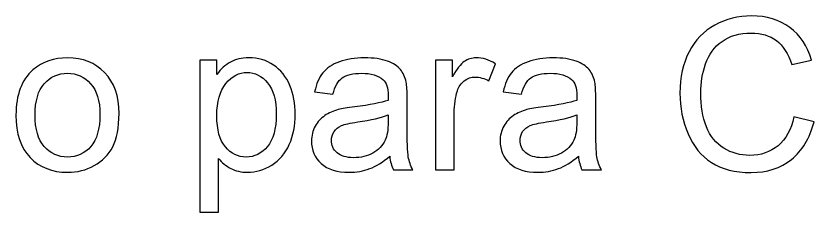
# Model space of a CAD drawing. Header units: millimetres. Extents: x -905 to 1142, y -1989 to -1170.
# Drawn here: x -656.6 to -401.1, y -1233 to -1170 of the extents above; entities that cross this region are included whole.
import ezdxf

# ---------------------------------------------------------------- set-up
doc = ezdxf.new("R2010")
doc.units = ezdxf.units.MM
doc.header["$MEASUREMENT"] = 0
doc.layers.add('Camada 1', color=7, linetype='Continuous')

msp = doc.modelspace()

# ---------------------------------------------------------------- linework, layer by layer
at = {"layer": 'Camada 1', "color": 250}
for points, knots in [([(-407.5455, -1202.3768), (-407.5455, -1202.3768), (-401.0936, -1204.0068), (-401.0936, -1204.0068), (-401.0936, -1204.0068), (-402.4406, -1209.2929), (-404.8629, -1213.3112), (-408.3605, -1216.0844), (-408.3605, -1216.0844), (-411.8581, -1218.8576), (-416.1368, -1220.2499), (-421.1965, -1220.2499), (-421.1965, -1220.2499), (-426.426, -1220.2499), (-430.682, -1219.1859), (-433.9646, -1217.0465), (-433.9646, -1217.0465), (-437.2471, -1214.9185), (-439.7374, -1211.8284), (-441.4466, -1207.7874), (-441.4466, -1207.7874), (-443.1558, -1203.7351), (-444.016, -1199.3999), (-444.016, -1194.759), (-444.016, -1194.759), (-444.016, -1189.6993), (-443.0539, -1185.2848), (-441.1183, -1181.5155), (-441.1183, -1181.5155), (-439.1827, -1177.7462), (-436.4322, -1174.8825), (-432.8666, -1172.9242), (-432.8666, -1172.9242), (-429.3011, -1170.966), (-425.3733, -1169.9926), (-421.0946, -1169.9926), (-421.0946, -1169.9926), (-416.2274, -1169.9926), (-412.1411, -1171.2264), (-408.8359, -1173.7053), (-408.8359, -1173.7053), (-405.5194, -1176.1842), (-403.2103, -1179.6592), (-401.9085, -1184.1416), (-401.9085, -1184.1416), (-401.9085, -1184.1416), (-408.2247, -1185.6357), (-408.2247, -1185.6357), (-408.2247, -1185.6357), (-409.3453, -1182.1041), (-410.9866, -1179.5233), (-413.1259, -1177.916), (-413.1259, -1177.916), (-415.2652, -1176.2974), (-417.9592, -1175.4937), (-421.2078, -1175.4937), (-421.2078, -1175.4937), (-424.9318, -1175.4937), (-428.0559, -1176.3879), (-430.5575, -1178.1764), (-430.5575, -1178.1764), (-433.059, -1179.9648), (-434.8248, -1182.3758), (-435.8322, -1185.3867), (-435.8322, -1185.3867), (-436.851, -1188.4089), (-437.3603, -1191.5217), (-437.3603, -1194.725), (-437.3603, -1194.725), (-437.3603, -1198.8566), (-436.7604, -1202.4674), (-435.5606, -1205.5462), (-435.5606, -1205.5462), (-434.3607, -1208.6364), (-432.4931, -1210.9342), (-429.9576, -1212.4623), (-429.9576, -1212.4623), (-427.4221, -1213.9904), (-424.6828, -1214.7487), (-421.7285, -1214.7487), (-421.7285, -1214.7487), (-418.129, -1214.7487), (-415.0954, -1213.7074), (-412.6052, -1211.636), (-412.6052, -1211.636), (-410.115, -1209.5532), (-408.4284, -1206.4744), (-407.5455, -1202.3768)], [0, 0, 0, 0, 0.04347826, 0.04347826, 0.04347826, 0.04347826, 0.08695652, 0.08695652, 0.08695652, 0.08695652, 0.13043478, 0.13043478, 0.13043478, 0.13043478, 0.17391304, 0.17391304, 0.17391304, 0.17391304, 0.2173913, 0.2173913, 0.2173913, 0.2173913, 0.26086957, 0.26086957, 0.26086957, 0.26086957, 0.30434783, 0.30434783, 0.30434783, 0.30434783, 0.34782609, 0.34782609, 0.34782609, 0.34782609, 0.39130435, 0.39130435, 0.39130435, 0.39130435, 0.43478261, 0.43478261, 0.43478261, 0.43478261, 0.47826087, 0.47826087, 0.47826087, 0.47826087, 0.52173913, 0.52173913, 0.52173913, 0.52173913, 0.56521739, 0.56521739, 0.56521739, 0.56521739, 0.60869565, 0.60869565, 0.60869565, 0.60869565, 0.65217391, 0.65217391, 0.65217391, 0.65217391, 0.69565217, 0.69565217, 0.69565217, 0.69565217, 0.73913043, 0.73913043, 0.73913043, 0.73913043, 0.7826087, 0.7826087, 0.7826087, 0.7826087, 0.82608696, 0.82608696, 0.82608696, 0.82608696, 0.86956522, 0.86956522, 0.86956522, 0.86956522, 0.91304348, 0.91304348, 0.91304348, 0.91304348, 1, 1, 1, 1]), ([(-656.6134, -1201.8109), (-656.6134, -1195.3023), (-654.8023, -1190.4803), (-651.1689, -1187.3449), (-651.1689, -1187.3449), (-648.1466, -1184.7415), (-644.4452, -1183.4398), (-640.0873, -1183.4398), (-640.0873, -1183.4398), (-635.254, -1183.4398), (-631.2923, -1185.0245), (-628.2135, -1188.1939), (-628.2135, -1188.1939), (-625.146, -1191.3519), (-623.6066, -1195.7325), (-623.6066, -1201.3128), (-623.6066, -1201.3128), (-623.6066, -1205.8405), (-624.2857, -1209.3948), (-625.644, -1211.9869), (-625.644, -1211.9869), (-627.0023, -1214.579), (-628.9832, -1216.5938), (-631.5866, -1218.0313), (-631.5866, -1218.0313), (-634.1787, -1219.4689), (-637.0198, -1220.182), (-640.0873, -1220.182), (-640.0873, -1220.182), (-645.0225, -1220.182), (-649.0069, -1218.6086), (-652.0518, -1215.4505), (-652.0518, -1215.4505), (-655.0966, -1212.2925), (-656.6134, -1207.7421), (-656.6134, -1201.8109)], [0, 0, 0, 0, 0.1, 0.1, 0.1, 0.1, 0.2, 0.2, 0.2, 0.2, 0.3, 0.3, 0.3, 0.3, 0.4, 0.4, 0.4, 0.4, 0.5, 0.5, 0.5, 0.5, 0.6, 0.6, 0.6, 0.6, 0.7, 0.7, 0.7, 0.7, 0.8, 0.8, 0.8, 0.8, 1, 1, 1, 1]), ([(-597.7309, -1232.95), (-597.7309, -1232.95), (-597.7309, -1184.1869), (-597.7309, -1184.1869), (-597.7309, -1184.1869), (-597.7309, -1184.1869), (-592.2977, -1184.1869), (-592.2977, -1184.1869), (-592.2977, -1184.1869), (-592.2977, -1184.1869), (-592.2977, -1188.8164), (-592.2977, -1188.8164), (-592.2977, -1188.8164), (-591.0186, -1187.028), (-589.5697, -1185.681), (-587.9511, -1184.7868), (-587.9511, -1184.7868), (-586.3438, -1183.8926), (-584.3855, -1183.4398), (-582.0877, -1183.4398), (-582.0877, -1183.4398), (-579.0768, -1183.4398), (-576.4281, -1184.2095), (-574.1303, -1185.7602), (-574.1303, -1185.7602), (-571.8325, -1187.2996), (-570.1007, -1189.4843), (-568.9235, -1192.2914), (-568.9235, -1192.2914), (-567.7576, -1195.1099), (-567.169, -1198.1887), (-567.169, -1201.5505), (-567.169, -1201.5505), (-567.169, -1205.1387), (-567.8142, -1208.376), (-569.1046, -1211.2624), (-569.1046, -1211.2624), (-570.395, -1214.1375), (-572.274, -1216.3448), (-574.7416, -1217.8842), (-574.7416, -1217.8842), (-577.1978, -1219.4123), (-579.7899, -1220.182), (-582.5065, -1220.182), (-582.5065, -1220.182), (-584.4987, -1220.182), (-586.2872, -1219.7632), (-587.8605, -1218.9255), (-587.8605, -1218.9255), (-589.4452, -1218.0879), (-590.7356, -1217.0352), (-591.7543, -1215.7562), (-591.7543, -1215.7562), (-591.7543, -1215.7562), (-591.7543, -1232.95), (-591.7543, -1232.95), (-591.7543, -1232.95), (-591.7543, -1232.95), (-597.7309, -1232.95), (-597.7309, -1232.95)], [0, 0, 0, 0, 0.0625, 0.0625, 0.0625, 0.0625, 0.125, 0.125, 0.125, 0.125, 0.1875, 0.1875, 0.1875, 0.1875, 0.25, 0.25, 0.25, 0.25, 0.3125, 0.3125, 0.3125, 0.3125, 0.375, 0.375, 0.375, 0.375, 0.4375, 0.4375, 0.4375, 0.4375, 0.5, 0.5, 0.5, 0.5, 0.5625, 0.5625, 0.5625, 0.5625, 0.625, 0.625, 0.625, 0.625, 0.6875, 0.6875, 0.6875, 0.6875, 0.75, 0.75, 0.75, 0.75, 0.8125, 0.8125, 0.8125, 0.8125, 0.875, 0.875, 0.875, 0.875, 1, 1, 1, 1]), ([(-536.9354, -1215.0204), (-539.154, -1216.9107), (-541.2933, -1218.2351), (-543.3421, -1219.0161), (-543.3421, -1219.0161), (-545.3909, -1219.7971), (-547.5868, -1220.182), (-549.9412, -1220.182), (-549.9412, -1220.182), (-553.8124, -1220.182), (-556.7893, -1219.2425), (-558.872, -1217.3522), (-558.872, -1217.3522), (-560.9548, -1215.4732), (-561.9961, -1213.0622), (-561.9961, -1210.1305), (-561.9961, -1210.1305), (-561.9961, -1208.41), (-561.6, -1206.8366), (-560.819, -1205.4104), (-560.819, -1205.4104), (-560.0266, -1203.9842), (-558.9966, -1202.8522), (-557.7288, -1201.992), (-557.7288, -1201.992), (-556.4497, -1201.1317), (-555.0235, -1200.4752), (-553.4275, -1200.0338), (-553.4275, -1200.0338), (-552.2503, -1199.7281), (-550.4732, -1199.4338), (-548.1075, -1199.1395), (-548.1075, -1199.1395), (-543.2855, -1198.5736), (-539.7199, -1197.8831), (-537.4448, -1197.0908), (-537.4448, -1197.0908), (-537.4221, -1196.2758), (-537.4108, -1195.7551), (-537.4108, -1195.54), (-537.4108, -1195.54), (-537.4108, -1193.1177), (-537.9768, -1191.4085), (-539.1087, -1190.4124), (-539.1087, -1190.4124), (-540.6368, -1189.0654), (-542.9119, -1188.3976), (-545.9229, -1188.3976), (-545.9229, -1188.3976), (-548.7413, -1188.3976), (-550.8241, -1188.8957), (-552.1597, -1189.8804), (-552.1597, -1189.8804), (-553.5067, -1190.8652), (-554.4915, -1192.6084), (-555.1367, -1195.1212), (-555.1367, -1195.1212), (-555.1367, -1195.1212), (-560.9774, -1194.3062), (-560.9774, -1194.3062), (-560.9774, -1194.3062), (-560.4454, -1191.8047), (-559.5738, -1189.7786), (-558.3514, -1188.2391), (-558.3514, -1188.2391), (-557.1289, -1186.6997), (-555.3631, -1185.5225), (-553.054, -1184.6849), (-553.054, -1184.6849), (-550.7562, -1183.8586), (-548.0735, -1183.4398), (-545.04, -1183.4398), (-545.04, -1183.4398), (-542.0291, -1183.4398), (-539.5728, -1183.7907), (-537.6825, -1184.5038), (-537.6825, -1184.5038), (-535.8035, -1185.2169), (-534.4112, -1186.0998), (-533.5283, -1187.1751), (-533.5283, -1187.1751), (-532.6454, -1188.2505), (-532.0229, -1189.6088), (-531.6606, -1191.25), (-531.6606, -1191.25), (-531.4682, -1192.2688), (-531.3663, -1194.1025), (-531.3663, -1196.7399), (-531.3663, -1196.7399), (-531.3663, -1196.7399), (-531.3663, -1204.6633), (-531.3663, -1204.6633), (-531.3663, -1204.6633), (-531.3663, -1210.1984), (-531.2418, -1213.6961), (-530.9928, -1215.1789), (-530.9928, -1215.1789), (-530.7551, -1216.6617), (-530.2571, -1218.0766), (-529.5326, -1219.4349), (-529.5326, -1219.4349), (-529.5326, -1219.4349), (-535.7808, -1219.4349), (-535.7808, -1219.4349), (-535.7808, -1219.4349), (-536.3808, -1218.1785), (-536.7656, -1216.707), (-536.9354, -1215.0204)], [0, 0, 0, 0, 0.03571429, 0.03571429, 0.03571429, 0.03571429, 0.07142857, 0.07142857, 0.07142857, 0.07142857, 0.10714286, 0.10714286, 0.10714286, 0.10714286, 0.14285714, 0.14285714, 0.14285714, 0.14285714, 0.17857143, 0.17857143, 0.17857143, 0.17857143, 0.21428571, 0.21428571, 0.21428571, 0.21428571, 0.25, 0.25, 0.25, 0.25, 0.28571429, 0.28571429, 0.28571429, 0.28571429, 0.32142857, 0.32142857, 0.32142857, 0.32142857, 0.35714286, 0.35714286, 0.35714286, 0.35714286, 0.39285714, 0.39285714, 0.39285714, 0.39285714, 0.42857143, 0.42857143, 0.42857143, 0.42857143, 0.46428571, 0.46428571, 0.46428571, 0.46428571, 0.5, 0.5, 0.5, 0.5, 0.53571429, 0.53571429, 0.53571429, 0.53571429, 0.57142857, 0.57142857, 0.57142857, 0.57142857, 0.60714286, 0.60714286, 0.60714286, 0.60714286, 0.64285714, 0.64285714, 0.64285714, 0.64285714, 0.67857143, 0.67857143, 0.67857143, 0.67857143, 0.71428571, 0.71428571, 0.71428571, 0.71428571, 0.75, 0.75, 0.75, 0.75, 0.78571429, 0.78571429, 0.78571429, 0.78571429, 0.82142857, 0.82142857, 0.82142857, 0.82142857, 0.85714286, 0.85714286, 0.85714286, 0.85714286, 0.89285714, 0.89285714, 0.89285714, 0.89285714, 0.92857143, 0.92857143, 0.92857143, 0.92857143, 1, 1, 1, 1]), ([(-522.2544, -1219.4349), (-522.2544, -1219.4349), (-522.2544, -1184.1869), (-522.2544, -1184.1869), (-522.2544, -1184.1869), (-522.2544, -1184.1869), (-516.8891, -1184.1869), (-516.8891, -1184.1869), (-516.8891, -1184.1869), (-516.8891, -1184.1869), (-516.8891, -1189.5861), (-516.8891, -1189.5861), (-516.8891, -1189.5861), (-515.5195, -1187.0846), (-514.2517, -1185.432), (-513.0858, -1184.6396), (-513.0858, -1184.6396), (-511.92, -1183.836), (-510.6409, -1183.4398), (-509.2486, -1183.4398), (-509.2486, -1183.4398), (-507.2338, -1183.4398), (-505.185, -1184.0737), (-503.1023, -1185.3301), (-503.1023, -1185.3301), (-503.1023, -1185.3301), (-505.2303, -1190.8426), (-505.2303, -1190.8426), (-505.2303, -1190.8426), (-506.6792, -1190.0276), (-508.128, -1189.6201), (-509.5769, -1189.6201), (-509.5769, -1189.6201), (-510.8786, -1189.6201), (-512.0445, -1190.0163), (-513.0745, -1190.7973), (-513.0745, -1190.7973), (-514.1046, -1191.5783), (-514.8403, -1192.665), (-515.2818, -1194.0572), (-515.2818, -1194.0572), (-515.9496, -1196.1739), (-516.2779, -1198.4943), (-516.2779, -1201.0185), (-516.2779, -1201.0185), (-516.2779, -1201.0185), (-516.2779, -1219.4349), (-516.2779, -1219.4349), (-516.2779, -1219.4349), (-516.2779, -1219.4349), (-522.2544, -1219.4349), (-522.2544, -1219.4349)], [0, 0, 0, 0, 0.07142857, 0.07142857, 0.07142857, 0.07142857, 0.14285714, 0.14285714, 0.14285714, 0.14285714, 0.21428571, 0.21428571, 0.21428571, 0.21428571, 0.28571429, 0.28571429, 0.28571429, 0.28571429, 0.35714286, 0.35714286, 0.35714286, 0.35714286, 0.42857143, 0.42857143, 0.42857143, 0.42857143, 0.5, 0.5, 0.5, 0.5, 0.57142857, 0.57142857, 0.57142857, 0.57142857, 0.64285714, 0.64285714, 0.64285714, 0.64285714, 0.71428571, 0.71428571, 0.71428571, 0.71428571, 0.78571429, 0.78571429, 0.78571429, 0.78571429, 0.85714286, 0.85714286, 0.85714286, 0.85714286, 1, 1, 1, 1]), ([(-476.5474, -1215.0204), (-478.766, -1216.9107), (-480.9053, -1218.2351), (-482.9541, -1219.0161), (-482.9541, -1219.0161), (-485.0029, -1219.7971), (-487.1988, -1220.182), (-489.5532, -1220.182), (-489.5532, -1220.182), (-493.4244, -1220.182), (-496.4013, -1219.2425), (-498.484, -1217.3522), (-498.484, -1217.3522), (-500.5668, -1215.4732), (-501.6081, -1213.0622), (-501.6081, -1210.1305), (-501.6081, -1210.1305), (-501.6081, -1208.41), (-501.212, -1206.8366), (-500.431, -1205.4104), (-500.431, -1205.4104), (-499.6386, -1203.9842), (-498.6086, -1202.8522), (-497.3408, -1201.992), (-497.3408, -1201.992), (-496.0617, -1201.1317), (-494.6355, -1200.4752), (-493.0395, -1200.0338), (-493.0395, -1200.0338), (-491.8623, -1199.7281), (-490.0852, -1199.4338), (-487.7195, -1199.1395), (-487.7195, -1199.1395), (-482.8975, -1198.5736), (-479.3319, -1197.8831), (-477.0568, -1197.0908), (-477.0568, -1197.0908), (-477.0341, -1196.2758), (-477.0228, -1195.7551), (-477.0228, -1195.54), (-477.0228, -1195.54), (-477.0228, -1193.1177), (-477.5888, -1191.4085), (-478.7207, -1190.4124), (-478.7207, -1190.4124), (-480.2488, -1189.0654), (-482.5239, -1188.3976), (-485.5349, -1188.3976), (-485.5349, -1188.3976), (-488.3533, -1188.3976), (-490.4361, -1188.8957), (-491.7717, -1189.8804), (-491.7717, -1189.8804), (-493.1187, -1190.8652), (-494.1035, -1192.6084), (-494.7487, -1195.1212), (-494.7487, -1195.1212), (-494.7487, -1195.1212), (-500.5894, -1194.3062), (-500.5894, -1194.3062), (-500.5894, -1194.3062), (-500.0574, -1191.8047), (-499.1858, -1189.7786), (-497.9634, -1188.2391), (-497.9634, -1188.2391), (-496.7409, -1186.6997), (-494.9751, -1185.5225), (-492.666, -1184.6849), (-492.666, -1184.6849), (-490.3682, -1183.8586), (-487.6855, -1183.4398), (-484.652, -1183.4398), (-484.652, -1183.4398), (-481.6411, -1183.4398), (-479.1848, -1183.7907), (-477.2945, -1184.5038), (-477.2945, -1184.5038), (-475.4155, -1185.2169), (-474.0232, -1186.0998), (-473.1403, -1187.1751), (-473.1403, -1187.1751), (-472.2574, -1188.2505), (-471.6349, -1189.6088), (-471.2726, -1191.25), (-471.2726, -1191.25), (-471.0802, -1192.2688), (-470.9783, -1194.1025), (-470.9783, -1196.7399), (-470.9783, -1196.7399), (-470.9783, -1196.7399), (-470.9783, -1204.6633), (-470.9783, -1204.6633), (-470.9783, -1204.6633), (-470.9783, -1210.1984), (-470.8538, -1213.6961), (-470.6048, -1215.1789), (-470.6048, -1215.1789), (-470.3671, -1216.6617), (-469.8691, -1218.0766), (-469.1446, -1219.4349), (-469.1446, -1219.4349), (-469.1446, -1219.4349), (-475.3928, -1219.4349), (-475.3928, -1219.4349), (-475.3928, -1219.4349), (-475.9928, -1218.1785), (-476.3776, -1216.707), (-476.5474, -1215.0204)], [0, 0, 0, 0, 0.03571429, 0.03571429, 0.03571429, 0.03571429, 0.07142857, 0.07142857, 0.07142857, 0.07142857, 0.10714286, 0.10714286, 0.10714286, 0.10714286, 0.14285714, 0.14285714, 0.14285714, 0.14285714, 0.17857143, 0.17857143, 0.17857143, 0.17857143, 0.21428571, 0.21428571, 0.21428571, 0.21428571, 0.25, 0.25, 0.25, 0.25, 0.28571429, 0.28571429, 0.28571429, 0.28571429, 0.32142857, 0.32142857, 0.32142857, 0.32142857, 0.35714286, 0.35714286, 0.35714286, 0.35714286, 0.39285714, 0.39285714, 0.39285714, 0.39285714, 0.42857143, 0.42857143, 0.42857143, 0.42857143, 0.46428571, 0.46428571, 0.46428571, 0.46428571, 0.5, 0.5, 0.5, 0.5, 0.53571429, 0.53571429, 0.53571429, 0.53571429, 0.57142857, 0.57142857, 0.57142857, 0.57142857, 0.60714286, 0.60714286, 0.60714286, 0.60714286, 0.64285714, 0.64285714, 0.64285714, 0.64285714, 0.67857143, 0.67857143, 0.67857143, 0.67857143, 0.71428571, 0.71428571, 0.71428571, 0.71428571, 0.75, 0.75, 0.75, 0.75, 0.78571429, 0.78571429, 0.78571429, 0.78571429, 0.82142857, 0.82142857, 0.82142857, 0.82142857, 0.85714286, 0.85714286, 0.85714286, 0.85714286, 0.89285714, 0.89285714, 0.89285714, 0.89285714, 0.92857143, 0.92857143, 0.92857143, 0.92857143, 1, 1, 1, 1]), ([(-592.2977, -1202.0259), (-592.2977, -1206.5423), (-591.3808, -1209.8815), (-589.5584, -1212.0435), (-589.5584, -1212.0435), (-587.7247, -1214.2054), (-585.5061, -1215.2921), (-582.9027, -1215.2921), (-582.9027, -1215.2921), (-580.254, -1215.2921), (-577.9902, -1214.1715), (-576.1112, -1211.9303), (-576.1112, -1211.9303), (-574.2209, -1209.6891), (-573.2814, -1206.2254), (-573.2814, -1201.5279), (-573.2814, -1201.5279), (-573.2814, -1197.0455), (-574.1982, -1193.695), (-576.0433, -1191.4651), (-576.0433, -1191.4651), (-577.8883, -1189.2352), (-580.0842, -1188.1259), (-582.6424, -1188.1259), (-582.6424, -1188.1259), (-585.1779, -1188.1259), (-587.4191, -1189.3145), (-589.366, -1191.6802), (-589.366, -1191.6802), (-591.3242, -1194.0572), (-592.2977, -1197.4983), (-592.2977, -1202.0259)], [0, 0, 0, 0, 0.11111111, 0.11111111, 0.11111111, 0.11111111, 0.22222222, 0.22222222, 0.22222222, 0.22222222, 0.33333333, 0.33333333, 0.33333333, 0.33333333, 0.44444444, 0.44444444, 0.44444444, 0.44444444, 0.55555556, 0.55555556, 0.55555556, 0.55555556, 0.66666667, 0.66666667, 0.66666667, 0.66666667, 0.77777778, 0.77777778, 0.77777778, 0.77777778, 1, 1, 1, 1]), ([(-650.501, -1201.8222), (-650.501, -1206.3272), (-649.5162, -1209.7004), (-647.5467, -1211.9303), (-647.5467, -1211.9303), (-645.5658, -1214.1715), (-643.0869, -1215.2921), (-640.0873, -1215.2921), (-640.0873, -1215.2921), (-637.1217, -1215.2921), (-634.6541, -1214.1715), (-632.6733, -1211.9189), (-632.6733, -1211.9189), (-630.7037, -1209.6664), (-629.7189, -1206.2367), (-629.7189, -1201.6298), (-629.7189, -1201.6298), (-629.7189, -1197.2832), (-630.715, -1193.9893), (-632.6959, -1191.7594), (-632.6959, -1191.7594), (-634.6768, -1189.5182), (-637.1443, -1188.3976), (-640.0873, -1188.3976), (-640.0873, -1188.3976), (-643.0869, -1188.3976), (-645.5658, -1189.5069), (-647.5467, -1191.7368), (-647.5467, -1191.7368), (-649.5162, -1193.9667), (-650.501, -1197.3285), (-650.501, -1201.8222)], [0, 0, 0, 0, 0.11111111, 0.11111111, 0.11111111, 0.11111111, 0.22222222, 0.22222222, 0.22222222, 0.22222222, 0.33333333, 0.33333333, 0.33333333, 0.33333333, 0.44444444, 0.44444444, 0.44444444, 0.44444444, 0.55555556, 0.55555556, 0.55555556, 0.55555556, 0.66666667, 0.66666667, 0.66666667, 0.66666667, 0.77777778, 0.77777778, 0.77777778, 0.77777778, 1, 1, 1, 1]), ([(-537.4108, -1201.7769), (-539.5841, -1202.6598), (-542.844, -1203.4069), (-547.1906, -1204.0181), (-547.1906, -1204.0181), (-549.6582, -1204.369), (-551.4014, -1204.7652), (-552.4201, -1205.2066), (-552.4201, -1205.2066), (-553.4388, -1205.6481), (-554.2198, -1206.2933), (-554.7745, -1207.1309), (-554.7745, -1207.1309), (-555.3291, -1207.9799), (-555.6121, -1208.9193), (-555.6121, -1209.9607), (-555.6121, -1209.9607), (-555.6121, -1211.5341), (-555.0122, -1212.8584), (-553.801, -1213.9111), (-553.801, -1213.9111), (-552.5899, -1214.9638), (-550.8241, -1215.4958), (-548.5036, -1215.4958), (-548.5036, -1215.4958), (-546.2058, -1215.4958), (-544.1571, -1214.9978), (-542.3573, -1213.9904), (-542.3573, -1213.9904), (-540.5689, -1212.9943), (-539.2445, -1211.6246), (-538.4069, -1209.8928), (-538.4069, -1209.8928), (-537.7617, -1208.5458), (-537.4448, -1206.565), (-537.4448, -1203.9502), (-537.4448, -1203.9502), (-537.4448, -1203.9502), (-537.4108, -1201.7769), (-537.4108, -1201.7769)], [0, 0, 0, 0, 0.09090909, 0.09090909, 0.09090909, 0.09090909, 0.18181818, 0.18181818, 0.18181818, 0.18181818, 0.27272727, 0.27272727, 0.27272727, 0.27272727, 0.36363636, 0.36363636, 0.36363636, 0.36363636, 0.45454545, 0.45454545, 0.45454545, 0.45454545, 0.54545455, 0.54545455, 0.54545455, 0.54545455, 0.63636364, 0.63636364, 0.63636364, 0.63636364, 0.72727273, 0.72727273, 0.72727273, 0.72727273, 0.81818182, 0.81818182, 0.81818182, 0.81818182, 1, 1, 1, 1]), ([(-477.0228, -1201.7769), (-479.1961, -1202.6598), (-482.456, -1203.4069), (-486.8026, -1204.0181), (-486.8026, -1204.0181), (-489.2702, -1204.369), (-491.0134, -1204.7652), (-492.0321, -1205.2066), (-492.0321, -1205.2066), (-493.0508, -1205.6481), (-493.8318, -1206.2933), (-494.3865, -1207.1309), (-494.3865, -1207.1309), (-494.9411, -1207.9799), (-495.2241, -1208.9193), (-495.2241, -1209.9607), (-495.2241, -1209.9607), (-495.2241, -1211.5341), (-494.6242, -1212.8584), (-493.413, -1213.9111), (-493.413, -1213.9111), (-492.2019, -1214.9638), (-490.4361, -1215.4958), (-488.1156, -1215.4958), (-488.1156, -1215.4958), (-485.8178, -1215.4958), (-483.7691, -1214.9978), (-481.9693, -1213.9904), (-481.9693, -1213.9904), (-480.1809, -1212.9943), (-478.8565, -1211.6246), (-478.0189, -1209.8928), (-478.0189, -1209.8928), (-477.3737, -1208.5458), (-477.0568, -1206.565), (-477.0568, -1203.9502), (-477.0568, -1203.9502), (-477.0568, -1203.9502), (-477.0228, -1201.7769), (-477.0228, -1201.7769)], [0, 0, 0, 0, 0.09090909, 0.09090909, 0.09090909, 0.09090909, 0.18181818, 0.18181818, 0.18181818, 0.18181818, 0.27272727, 0.27272727, 0.27272727, 0.27272727, 0.36363636, 0.36363636, 0.36363636, 0.36363636, 0.45454545, 0.45454545, 0.45454545, 0.45454545, 0.54545455, 0.54545455, 0.54545455, 0.54545455, 0.63636364, 0.63636364, 0.63636364, 0.63636364, 0.72727273, 0.72727273, 0.72727273, 0.72727273, 0.81818182, 0.81818182, 0.81818182, 0.81818182, 1, 1, 1, 1])]:
    msp.add_open_spline(points, degree=3, knots=knots, dxfattribs=at)

doc.saveas('drawing.dxf')
